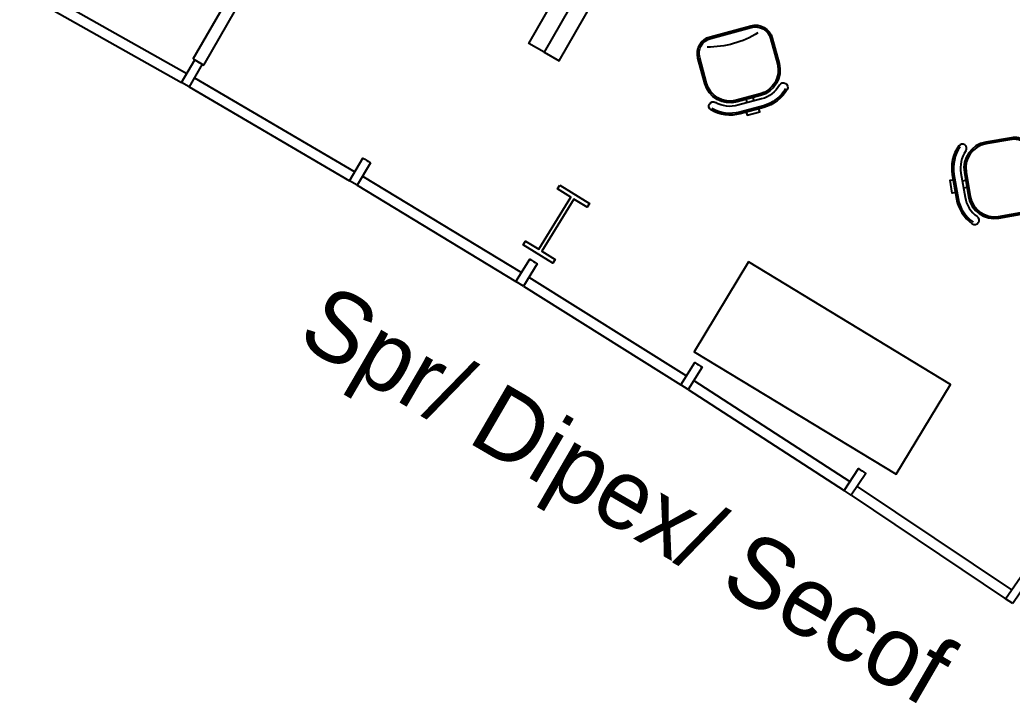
# Model space of a CAD drawing. Extents: x -1.7 to 87, y -33.6 to 19.
# Drawn here: x 50.3 to 55.97, y -13.37 to -9.47 of the extents above; entities that cross this region are included whole.
import ezdxf

# ---------------------------------------------------------------- set-up
doc = ezdxf.new("R2010")
doc.units = 0
for name, color, linetype in [('AR-DIV', 2, 'Continuous'), ('AR-ESQ', 2, 'Continuous'), ('AR-EST', 4, 'Continuous'), ('AR-MOB', 2, 'Continuous'), ('AR-TXT', 2, 'Continuous')]:
    doc.layers.add(name, color=color, linetype=linetype)
doc.styles.add('1-125', font='stylu.ttf', dxfattribs={"height": 0.2})

# ---------------------------------------------------------------- blocks, each defined once
blk = doc.blocks.new('CADEIRA-S')
at = {"color": 2}
for p, q in [((0.0718, 0.2686), (-0.0682, 0.2686)), ((0.0718, 0.2186), (-0.0682, 0.2186)), ((0.0718, 0.1986), (-0.0682, 0.1986)), ((-0.2182, 0.0486), (-0.2182, -0.1014)), ((0.2218, -0.1014), (0.2218, 0.0486)), ((-0.1182, -0.2014), (0.1218, -0.2014))]:
    blk.add_line(p, q, dxfattribs=at)
at = {"color": 1}
for p, q in [((0.0718, 0.2586), (-0.0682, 0.2586)), ((0.0718, 0.1886), (-0.0682, 0.1886)), ((-0.0148, 0.1986), (-0.0149, 0.2186)), ((0.0252, 0.1986), (0.0251, 0.2186)), ((-0.2082, 0.0486), (-0.2082, -0.1014)), ((0.2118, -0.1014), (0.2118, 0.0486)), ((-0.1182, -0.1914), (0.1218, -0.1914))]:
    blk.add_line(p, q, dxfattribs=at)
at = {"color": 2}
blk.add_lwpolyline([(-0.032, 0.2686), (-0.032, 0.2867), (0.0426, 0.2867), (0.0426, 0.2686)], dxfattribs=at)
for centre, radius, start, end in [((-0.0682, 0.0486), 0.22, 90, 135), ((0.0718, 0.0486), 0.22, 45, 90), ((-0.2061, 0.1864), 0.025, 135, 315), ((-0.0682, 0.0486), 0.15, 90, 180), ((-0.0682, 0.0486), 0.17, 90, 135), ((0.0718, 0.0486), 0.17, 45, 90), ((0.0718, 0.0486), 0.15, 0, 90), ((0.2097, 0.1864), 0.025, 225, 45), ((-0.1182, -0.1014), 0.1, 180, 270), ((0.1218, -0.1014), 0.1, 270, 0)]:
    blk.add_arc(centre, radius, start, end, dxfattribs=at)
at = {"color": 1}
for centre, radius, start, end in [((-0.0682, 0.0486), 0.21, 90, 135), ((0.0718, 0.0486), 0.21, 45, 90), ((-0.0682, 0.0486), 0.14, 90, 180), ((0.0718, 0.0486), 0.14, 0, 90), ((-0.1182, -0.1014), 0.09, 180, 270), ((0.1218, -0.1014), 0.09, 270, 0), ((-0.0052, -0.6823), 0.5534, 73.6911, 105.2491)]:
    blk.add_arc(centre, radius, start, end, dxfattribs=at)
blk = doc.blocks.new('estacao de trabalho 290 x 150')
at = {"color": 2}
blk.add_lwpolyline([(-1.45, 0), (1.45, 0), (1.45, 0.1), (-1.45, 0.1)], close=True, dxfattribs=at)
at = {"extrusion": (0, 0, -1), "zscale": -1, "rotation": 45.00000000000864}
blk.add_blockref('CADEIRA-S', (-0.9586, 1.0061), dxfattribs=at)

msp = doc.modelspace()

# ---------------------------------------------------------------- linework, layer by layer
at = {"layer": 'AR-DIV'}
for p, q in [((51.2907, -9.6887), (54.6582, -3.8272)), ((51.3514, -9.7235), (54.7189, -3.862)), ((51.2907, -9.6887), (51.3514, -9.7235))]:
    msp.add_line(p, q, dxfattribs=at)
at = {"layer": 'AR-ESQ', "color": 1}
for points in [[(50.2998, -9.3018), (51.2246, -9.8237)], [(51.268, -9.8486), (52.1847, -10.3847)], [(52.2277, -10.4103), (53.1361, -10.9603)], [(53.1786, -10.9865), (54.0785, -11.5505)], [(54.1207, -11.5773), (55.0118, -12.155)], [(55.0535, -12.1825), (55.9356, -12.7738)]]:
    msp.add_lwpolyline(points, dxfattribs=at)
at = {"layer": 'AR-ESQ'}
for points in [[(50.3293, -9.2495), (51.2541, -9.7715)], [(51.2983, -9.7968), (52.215, -10.3329)], [(52.2588, -10.3589), (53.1672, -10.909)], [(53.2105, -10.9357), (54.1104, -11.4996)], [(54.1533, -11.527), (55.0444, -12.1047)], [(55.0869, -12.1327), (55.969, -12.7239)]]:
    msp.add_lwpolyline(points, dxfattribs=at)
for points in [[(51.3427, -9.7186), (51.268, -9.8486), (51.2246, -9.8237), (51.2994, -9.6937, -0.000172)], [(52.3044, -10.2814), (52.2277, -10.4103), (52.1847, -10.3847), (52.2614, -10.2558, -0.000172)], [(53.1786, -10.9865), (53.1361, -10.9603), (53.2148, -10.8326, -0.000172), (53.2573, -10.8588)], [(54.1207, -11.5773), (54.0785, -11.5505), (54.1591, -11.424, -0.000172), (54.2013, -11.4509)], [(55.0535, -12.1825), (55.0118, -12.155), (55.0943, -12.0298, -0.000172), (55.1361, -12.0573)], [(55.9769, -12.8019), (55.9356, -12.7738), (56.0201, -12.6498, -0.000172), (56.0614, -12.678)]]:
    msp.add_lwpolyline(points, format="xyb", close=True, dxfattribs=at)
at = {"layer": 'AR-EST'}
msp.add_lwpolyline([(53.3869, -10.4102), (53.5572, -10.5151), (53.5441, -10.5364), (53.4674, -10.4892), (53.2839, -10.7872), (53.3605, -10.8344), (53.3474, -10.8557), (53.1771, -10.7508), (53.1902, -10.7295), (53.2668, -10.7767), (53.4504, -10.4787), (53.3738, -10.4315), (53.3869, -10.4102)], dxfattribs=at)
at = {"layer": 'AR-MOB'}
msp.add_lwpolyline([(54.4662, -10.849), (54.1552, -11.3621), (55.3096, -12.062), (55.6207, -11.5489)], close=True, dxfattribs=at)

# ---------------------------------------------------------------- block references
at = {"layer": 'AR-MOB', "xscale": -1}
for p, rotation in [((54.0191, -8.3924), 60.12190972222157), ((57.2821, -10.1701), 54.84930555555431)]:
    msp.add_blockref('estacao de trabalho 290 x 150', p, dxfattribs=dict(at, rotation=rotation))
at = {"layer": 'AR-MOB', "rotation": 240.1219097222242}
msp.add_blockref('estacao de trabalho 290 x 150', (54.0191, -8.3924), dxfattribs=at)

# ---------------------------------------------------------------- texts
at = {"layer": 'AR-TXT', "color": 2, "insert": (53.7419, -12.2308), "char_height": 0.2, "attachment_point": 5, "rotation": 329.8108, "style": '1-125'}
msp.add_mtext('{\\H2x;Spr/ Dipex/ Secof}', dxfattribs=at)

doc.saveas('drawing.dxf')
